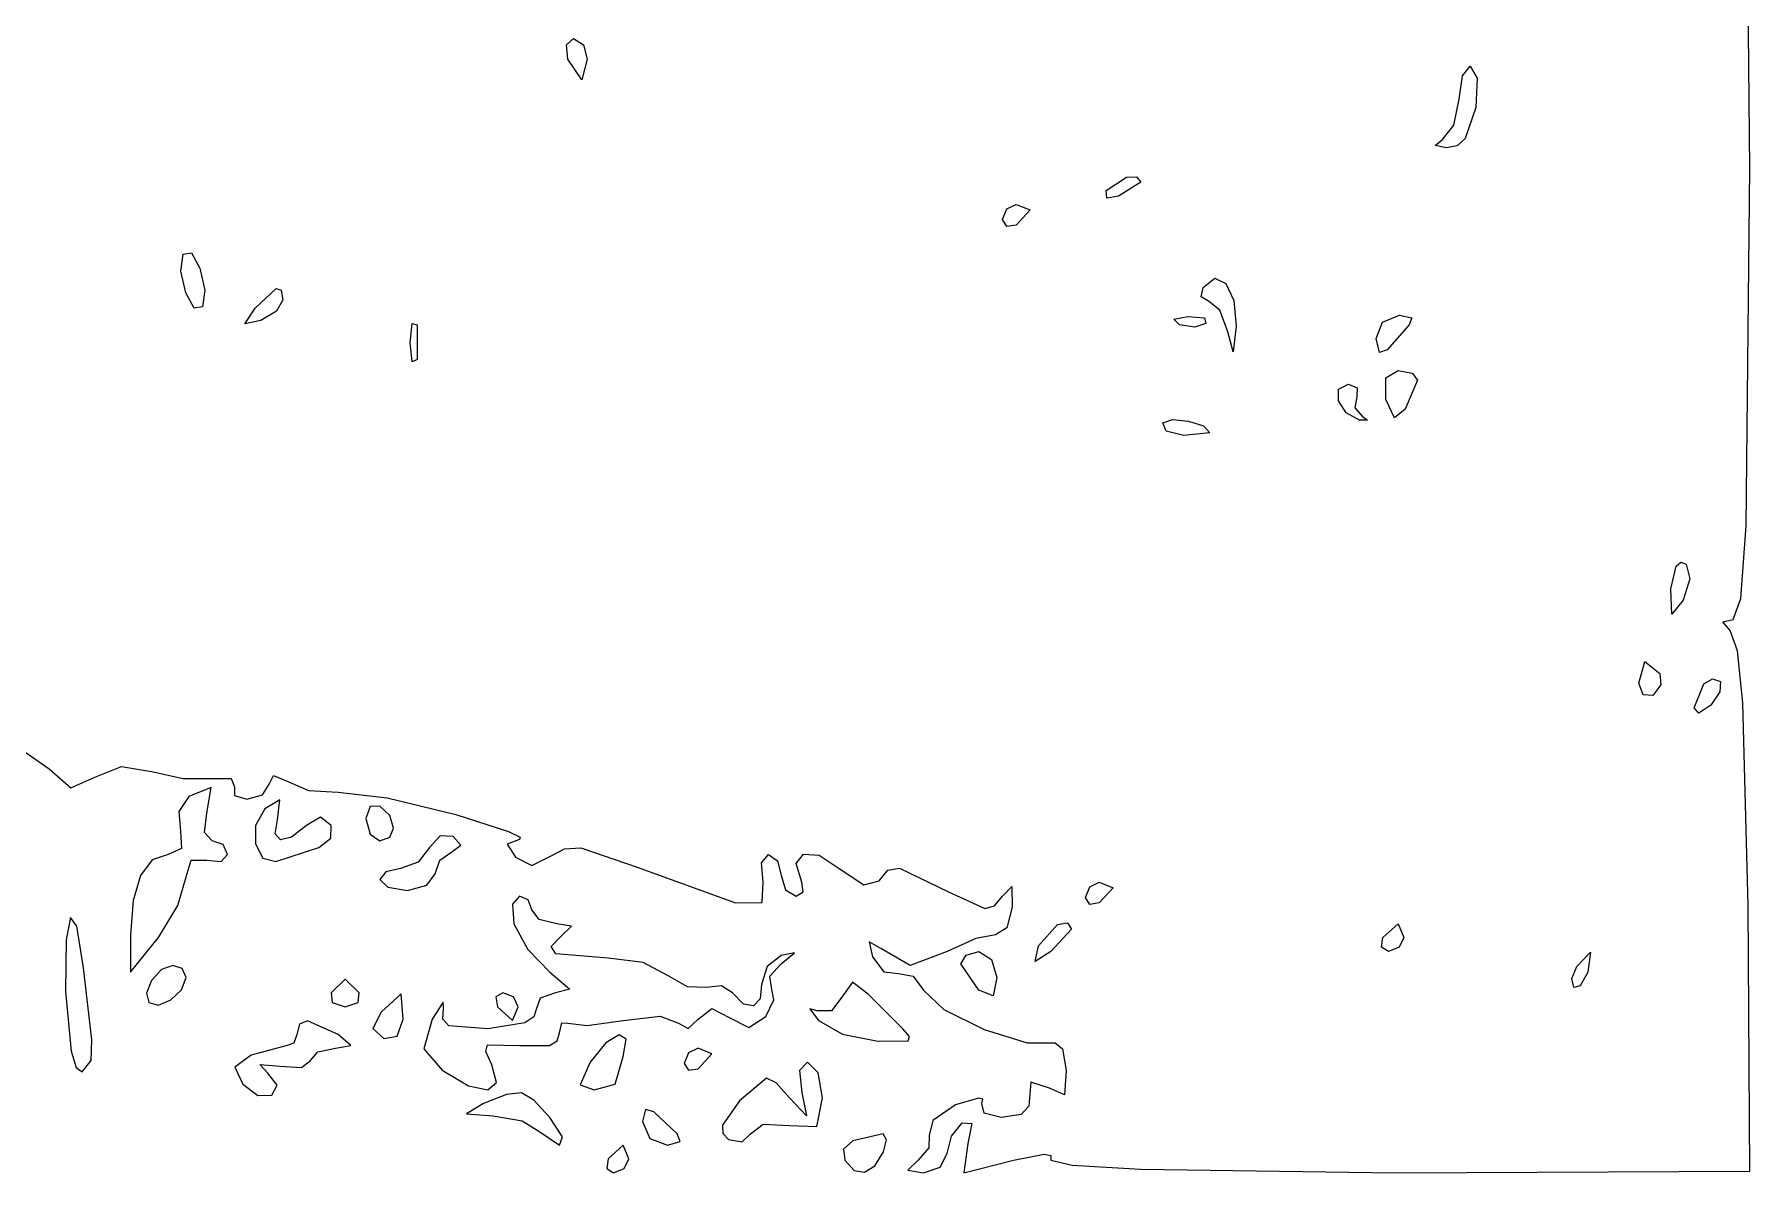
# Model space of a CAD drawing. Extents: x 0 to 282, y 0 to 282.
# Drawn here: x 238.49 to 282.22, y 0 to 29.03 of the extents above; entities that cross this region are included whole.
import ezdxf

# ---------------------------------------------------------------- set-up
doc = ezdxf.new("R2010")
doc.units = 0

msp = doc.modelspace()

# ---------------------------------------------------------------- linework, layer by layer
at = {"layer": 'Layer 1'}
for p, q in [((282.222203, 25.6113), (282.138418, 34.122057)), ((252.059242, 28.76873), (252.235631, 28.92748)), ((252.235631, 28.92748), (252.491395, 28.76873)), ((252.09452, 28.398313), (252.059242, 28.76873)), ((252.491395, 28.76873), (252.588409, 28.398313)), ((252.447298, 27.869146), (252.09452, 28.398313)), ((252.588409, 28.398313), (252.447298, 27.869146)), ((252.588409, 28.398313), (252.588409, 28.398313)), ((274.90157, 27.970573), (275.095598, 28.221927)), ((275.095598, 28.221927), (275.271987, 27.917657)), ((274.813376, 27.37526), (274.90157, 27.970573)), ((275.271987, 27.917657), (275.236709, 27.163597)), ((274.681084, 26.718208), (274.813376, 27.37526)), ((275.236709, 27.163593), (274.972126, 26.374254)), ((275.236709, 27.163597), (275.236709, 27.163593)), ((274.390042, 26.3522), (274.681084, 26.718208)), ((274.204833, 26.19345), (274.390042, 26.3522)), ((274.972126, 26.374254), (274.760459, 26.186288)), ((274.495875, 26.140533), (274.204833, 26.19345)), ((274.760459, 26.186288), (274.495875, 26.140533)), ((265.817564, 25.046926), (266.337912, 25.390885)), ((266.337912, 25.390885), (266.591471, 25.394192)), ((266.591471, 25.394192), (266.699509, 25.258593)), ((282.129598, 16.500775), (282.222203, 25.6113)), ((265.830793, 24.857309), (265.817564, 25.046926)), ((266.699509, 25.258593), (266.135064, 24.905815)), ((266.699509, 25.258593), (266.699509, 25.258593)), ((263.171753, 24.306092), (263.281996, 24.579496)), ((263.281996, 24.579496), (263.524531, 24.694148)), ((263.524531, 24.694148), (263.877309, 24.553037)), ((263.877309, 24.553037), (263.524531, 24.164981)), ((263.877309, 24.553037), (263.877309, 24.553037)), ((266.135064, 24.905815), (265.830793, 24.857309)), ((263.281996, 24.129704), (263.171753, 24.306092)), ((263.524531, 24.164981), (263.281996, 24.129704)), ((242.229993, 22.996403), (242.287319, 23.424146)), ((242.287319, 23.424146), (242.498986, 23.459424)), ((242.498986, 23.459424), (242.710653, 23.071368)), ((242.357875, 22.436368), (242.229993, 22.996403)), ((242.710653, 23.071368), (242.838535, 22.511334)), ((268.287042, 22.57748), (268.588006, 22.815055)), ((268.588006, 22.815055), (268.869126, 22.678904)), ((242.569542, 22.048313), (242.357875, 22.436368)), ((242.838535, 22.511334), (242.781209, 22.08359)), ((244.121753, 22.048313), (244.659739, 22.551021)), ((244.659739, 22.551021), (244.786519, 22.504719)), ((244.786519, 22.504719), (244.827309, 22.25998)), ((268.238535, 22.334946), (268.287042, 22.57748)), ((268.428153, 22.224702), (268.238535, 22.334946)), ((268.869126, 22.678904), (269.070871, 22.245098)), ((242.781209, 22.08359), (242.569542, 22.048313)), ((242.781209, 22.08359), (242.781209, 22.08359)), ((243.861579, 21.651438), (244.121753, 22.048313)), ((244.664149, 21.968938), (244.262864, 21.730813)), ((244.827309, 22.25998), (244.664149, 21.968938)), ((244.827309, 22.25998), (244.827309, 22.25998)), ((268.714785, 21.995397), (268.428153, 22.224702)), ((268.922042, 21.44859), (268.714785, 21.995397)), ((269.070871, 22.245098), (269.133709, 21.589702)), ((272.864252, 21.691123), (273.296405, 21.871922)), ((273.296405, 21.871922), (273.605086, 21.801366)), ((244.262864, 21.730813), (243.861579, 21.651438)), ((248.07282, 21.166366), (248.121327, 21.660255)), ((248.121327, 21.660255), (248.249209, 21.624977)), ((248.249209, 21.624977), (248.249209, 20.743032)), ((267.54171, 21.770498), (267.898898, 21.836644)), ((267.687231, 21.624977), (267.54171, 21.770498)), ((268.075287, 21.563241), (267.687231, 21.624977)), ((267.898898, 21.836644), (268.326642, 21.801366)), ((268.357509, 21.660255), (268.075287, 21.563241)), ((268.326642, 21.801366), (268.357509, 21.660255)), ((268.357509, 21.660255), (268.357509, 21.660255)), ((269.054334, 20.937062), (268.922042, 21.44859)), ((269.133709, 21.589701), (269.054334, 20.937062)), ((269.133709, 21.589702), (269.133709, 21.589701)), ((272.696682, 21.272199), (272.864252, 21.691123)), ((273.543349, 21.624977), (272.978904, 20.989977)), ((273.54335, 21.624977), (273.543349, 21.624977)), ((273.605086, 21.801366), (273.54335, 21.624977)), ((248.121327, 20.676886), (248.07282, 21.166366)), ((272.784876, 20.919421), (272.696682, 21.272199)), ((248.249209, 20.743032), (248.121327, 20.676886)), ((248.249209, 20.743032), (248.249209, 20.743032)), ((272.978904, 20.989977), (272.784876, 20.919421)), ((272.943627, 20.275603), (273.261127, 20.460812)), ((272.943627, 19.719978), (272.943627, 20.275603)), ((273.261127, 20.460812), (273.613905, 20.390256)), ((273.755016, 20.213867), (273.437516, 19.473033)), ((273.613905, 20.390256), (273.755016, 20.213867)), ((273.755016, 20.213867), (273.755016, 20.213867)), ((271.735385, 19.68911), (271.73759, 19.9796)), ((271.931618, 19.378775), (271.735385, 19.68911)), ((271.73759, 19.9796), (271.991149, 20.108034)), ((271.991149, 20.108034), (272.216045, 20.01543)), ((272.202816, 19.790533), (272.154309, 19.503901)), ((272.216045, 20.01543), (272.202816, 19.790534)), ((272.202816, 19.790534), (272.202816, 19.790533)), ((273.164113, 19.252547), (272.943627, 19.719978)), ((272.273371, 19.190811), (271.931618, 19.378775)), ((272.154309, 19.503901), (272.343927, 19.296644)), ((272.343927, 19.296644), (272.480629, 19.190811)), ((273.437516, 19.473033), (273.164113, 19.252547)), ((267.263871, 19.120254), (267.510816, 19.205692)), ((267.343246, 18.908587), (267.263871, 19.120254)), ((267.793038, 18.802754), (267.343246, 18.908587)), ((267.510816, 19.205692), (267.916513, 19.168761)), ((268.463316, 18.87331), (267.793038, 18.802754)), ((267.916513, 19.168761), (268.295751, 19.04584)), ((268.295751, 19.04584), (268.463321, 18.873309)), ((268.463321, 18.873309), (268.463316, 18.87331)), ((272.480629, 19.190811), (272.273371, 19.190811)), ((281.99896, 14.647585), (282.129598, 16.500775)), ((280.210836, 14.886916), (280.351947, 15.468999)), ((280.351947, 15.468999), (280.468805, 15.571525)), ((280.468805, 15.571525), (280.598892, 15.521916)), ((280.598892, 15.521916), (280.695906, 15.142679)), ((280.237294, 14.243096), (280.210836, 14.886916)), ((280.695906, 15.142679), (280.528336, 14.604693)), ((280.528336, 14.604694), (280.237294, 14.243096)), ((280.528336, 14.604693), (280.528336, 14.604694)), ((281.798869, 14.1107), (281.99896, 14.647585)), ((281.538695, 14.048965), (281.798869, 14.1107)), ((281.728313, 13.828478), (281.538695, 14.048965)), ((281.914073, 13.307028), (281.728313, 13.828478)), ((282.050223, 11.985213), (281.914073, 13.307028)), ((279.399469, 12.488023), (279.54499, 13.034829)), ((279.54499, 13.034829), (279.928636, 12.734968)), ((279.928636, 12.734968), (279.959504, 12.439516)), ((279.928636, 12.734968), (279.928636, 12.734968)), ((279.509712, 12.183752), (279.399469, 12.488023)), ((279.959504, 12.439516), (279.752247, 12.170523)), ((280.810582, 11.853023), (281.053117, 12.465975)), ((281.053117, 12.465975), (281.27195, 12.592203)), ((281.463221, 12.263127), (281.233915, 11.923578)), ((281.27195, 12.592203), (281.48086, 12.523301)), ((281.48086, 12.523301), (281.463221, 12.263127)), ((279.752247, 12.170523), (279.509712, 12.183752)), ((280.929645, 11.716322), (280.810582, 11.853023)), ((281.233916, 11.923579), (280.929645, 11.716322)), ((281.233915, 11.923578), (281.233916, 11.923579)), ((282.186924, 6.808198), (282.050223, 11.985213)), ((238.160228, 10.790178), (238.865785, 10.300699)), ((238.865785, 10.300699), (239.42141, 9.81122)), ((239.42141, 9.81122), (240.029955, 10.089032)), ((240.029955, 10.089032), (240.713463, 10.358026)), ((240.713463, 10.358026), (241.476345, 10.230143)), ((241.476345, 10.230143), (242.283325, 10.049345)), ((244.474957, 9.912643), (244.5852, 10.133129)), ((244.5852, 10.133129), (244.933568, 9.983199)), ((242.283325, 10.049345), (243.063845, 10.053754)), ((243.002264, 9.820455), (242.429, 9.595559)), ((242.887611, 9.172225), (243.002264, 9.820455)), ((243.063845, 10.053754), (243.513637, 10.053754)), ((243.513637, 10.053754), (243.593012, 9.842087)), ((243.593012, 9.842087), (243.593012, 9.617192)), ((243.910512, 9.524587), (244.311797, 9.63924)), ((244.311797, 9.63924), (244.474957, 9.912643)), ((244.933568, 9.983199), (245.480374, 9.749484)), ((245.480374, 9.749484), (246.238848, 9.700977)), ((246.238848, 9.700977), (247.486801, 9.564275)), ((242.429, 9.59556), (242.177645, 9.207504)), ((242.177645, 9.207504), (242.217333, 8.713615)), ((242.429, 9.595559), (242.429, 9.59556)), ((243.593012, 9.617192), (243.910512, 9.524587)), ((244.369, 9.27806), (244.130324, 8.855277)), ((244.752644, 9.507362), (244.368998, 9.278056)), ((244.368998, 9.278056), (244.369, 9.27806)), ((244.686498, 8.995834), (244.752644, 9.507362)), ((247.055243, 9.335391), (246.945, 9.03112)), ((247.297778, 9.34862), (247.055243, 9.335391)), ((247.553542, 9.106085), (247.297778, 9.34862)), ((247.486801, 9.564275), (249.237458, 9.136532)), ((242.825875, 8.673926), (242.887611, 9.172225)), ((244.130324, 8.855277), (244.126465, 8.382885)), ((244.633581, 8.641403), (244.686498, 8.995834)), ((245.427332, 8.854723), (245.043686, 8.55431)), ((245.784519, 9.066389), (245.427332, 8.854723)), ((246.062332, 8.854723), (245.784519, 9.066389)), ((246.049103, 8.532813), (246.062332, 8.854723)), ((246.945, 9.03112), (247.055243, 8.629835)), ((246.945, 9.03112), (246.945, 9.03112)), ((247.650556, 8.784175), (247.553542, 9.106085)), ((247.553542, 8.559279), (247.650556, 8.784175)), ((249.237458, 9.136532), (250.578014, 8.69997)), ((242.217333, 8.713615), (242.243791, 8.268232)), ((243.028722, 8.466669), (242.825875, 8.673926)), ((243.302125, 8.369655), (243.028722, 8.466669)), ((243.416778, 8.113891), (243.302125, 8.369655)), ((244.126465, 8.382885), (244.314429, 8.02294)), ((244.765873, 8.488716), (244.633581, 8.641403)), ((245.043686, 8.55431), (244.765873, 8.488716)), ((245.744832, 8.290278), (246.049103, 8.532813)), ((247.055243, 8.629835), (247.297778, 8.466675)), ((247.297778, 8.466675), (247.553542, 8.559279)), ((248.840403, 8.590143), (248.567, 8.290282)), ((249.166723, 8.572504), (248.840403, 8.590143)), ((249.131445, 8.184448), (249.36075, 8.352017)), ((249.36075, 8.352017), (249.166723, 8.572504)), ((250.860238, 8.501532), (250.542738, 8.37806)), ((250.542738, 8.37806), (250.754405, 8.042921)), ((250.578014, 8.69997), (250.874568, 8.556102)), ((250.874568, 8.556102), (250.860238, 8.501532)), ((241.497997, 7.977742), (241.198686, 7.580316)), ((241.899833, 8.113892), (241.497997, 7.977742)), ((242.243791, 8.268232), (241.899833, 8.113892)), ((242.358444, 7.549446), (242.490736, 7.97278)), ((242.490736, 7.97278), (242.887611, 7.97278)), ((242.887611, 7.97278), (243.258028, 7.937502)), ((243.258028, 7.937502), (243.416778, 8.113891)), ((244.314429, 8.02294), (244.651222, 7.9375)), ((244.651222, 7.9375), (245.744832, 8.290278)), ((248.275958, 7.919863), (247.826166, 7.761113)), ((248.567, 8.29028), (248.275958, 7.919863)), ((248.567, 8.290282), (248.567, 8.29028)), ((248.708111, 7.620003), (248.827174, 7.968371)), ((248.827174, 7.968371), (249.131445, 8.184448)), ((250.754405, 8.042921), (251.173329, 7.835664)), ((251.173329, 7.835664), (251.671628, 8.078199)), ((251.671628, 8.078199), (252.00346, 8.262305)), ((252.00346, 8.262305), (252.421281, 8.281046)), ((252.421281, 8.281046), (253.858848, 7.795977)), ((257.033846, 7.90622), (257.210235, 8.113477)), ((257.069124, 7.407921), (257.033846, 7.90622)), ((257.210235, 8.113477), (257.435131, 7.954727)), ((257.435131, 7.954727), (257.527735, 7.58431)), ((257.913035, 7.884723), (258.09659, 8.126708)), ((258.056902, 7.407921), (257.913035, 7.884723)), ((258.09659, 8.126708), (258.498426, 8.097493)), ((258.498426, 8.097493), (259.009403, 7.760699)), ((241.198686, 7.580316), (241.011824, 6.93815)), ((242.151187, 6.813026), (242.358444, 7.549446)), ((247.455749, 7.672919), (247.296999, 7.478891)), ((247.296999, 7.478891), (247.504256, 7.284863)), ((247.826166, 7.761113), (247.455749, 7.672919)), ((248.500854, 7.328961), (248.708111, 7.620003)), ((253.858848, 7.795977), (256.363568, 6.878754)), ((257.527735, 7.58431), (257.642388, 7.213893)), ((259.009403, 7.760699), (259.639994, 7.337365)), ((259.639994, 7.337365), (260.032463, 7.443199)), ((260.032463, 7.443199), (260.248539, 7.711641)), ((260.248539, 7.711641), (260.543991, 7.765109)), ((260.543991, 7.765109), (261.796353, 7.160977)), ((247.504256, 7.284863), (248.002555, 7.196669)), ((248.002555, 7.196669), (248.500854, 7.328961)), ((250.860113, 7.055557), (250.683724, 6.8483)), ((251.085009, 6.958543), (250.860113, 7.055557)), ((257.047075, 6.891983), (257.069124, 7.407921)), ((257.642388, 7.213893), (257.915791, 7.055143)), ((257.915791, 7.055143), (258.09218, 7.165386)), ((258.09218, 7.165386), (258.056902, 7.407921)), ((261.796353, 7.160977), (262.722394, 6.737643)), ((262.967132, 6.803789), (263.172183, 7.055144)), ((263.172183, 7.055144), (263.414718, 7.297679)), ((263.414718, 7.297679), (263.419128, 6.772922)), ((265.28836, 7.019964), (265.398603, 7.293367)), ((265.398603, 6.843575), (265.28836, 7.019964)), ((265.398603, 7.293367), (265.641138, 7.40802)), ((265.641138, 7.40802), (265.993916, 7.266909)), ((265.993916, 7.266909), (265.641138, 6.878853)), ((265.993916, 7.266909), (265.993916, 7.266909)), ((241.011824, 6.93815), (240.947332, 6.067782)), ((241.652888, 5.997226), (242.151187, 6.813026)), ((250.683724, 6.8483), (250.719002, 6.350001)), ((251.177613, 6.702779), (251.085009, 6.958543)), ((251.362821, 6.460244), (251.177613, 6.702779)), ((256.363568, 6.878754), (257.047075, 6.891983)), ((262.722394, 6.737643), (262.967132, 6.803789)), ((263.419128, 6.772922), (263.286836, 6.248164)), ((265.641138, 6.878853), (265.398603, 6.843575)), ((282.222202, 0.034858), (282.186924, 6.808198)), ((239.412473, 6.508757), (239.301127, 5.935494)), ((239.576735, 6.288271), (239.412473, 6.508757)), ((239.747612, 5.221119), (239.576735, 6.288271)), ((250.719002, 6.350001), (250.719, 6.35)), ((250.719, 6.35), (251.071778, 5.692951)), ((251.812613, 6.350001), (251.362821, 6.460244)), ((252.18303, 6.283855), (251.812613, 6.350001)), ((251.918446, 6.032501), (252.18303, 6.283855)), ((263.286836, 6.248164), (262.995794, 6.067366)), ((264.088919, 5.785245), (264.578398, 6.327641)), ((264.935586, 6.208579), (264.406419, 5.644134)), ((264.578398, 6.327641), (264.828099, 6.375597)), ((264.828099, 6.375597), (264.935586, 6.208579)), ((264.935586, 6.208579), (264.935586, 6.208579)), ((272.873089, 5.996912), (273.261145, 6.34969)), ((273.261145, 6.34969), (273.402256, 5.996912)), ((239.301127, 5.935494), (239.289001, 4.621396)), ((240.947332, 6.067782), (240.947332, 5.115281)), ((240.947332, 5.115281), (241.652888, 5.997226)), ((251.071778, 5.692951), (251.636223, 5.11528)), ((251.664337, 5.770673), (251.918446, 6.032501)), ((251.790566, 5.578299), (251.664337, 5.770673)), ((260.067744, 5.714587), (259.776702, 5.886567)), ((259.776702, 5.886567), (259.856077, 5.50292)), ((260.821803, 5.282435), (260.067744, 5.714587)), ((262.497495, 5.974762), (261.761074, 5.644032)), ((262.995794, 6.067366), (262.497495, 5.974762)), ((264.009544, 5.38396), (264.088919, 5.785245)), ((272.837811, 5.754377), (272.873089, 5.996912)), ((273.0142, 5.644134), (272.837811, 5.754377)), ((273.287603, 5.754377), (273.0142, 5.644134)), ((273.402256, 5.996912), (273.287603, 5.754377)), ((273.402256, 5.996912), (273.402256, 5.996912)), ((242.023806, 5.282846), (241.733867, 5.182525)), ((242.260829, 5.211188), (242.023806, 5.282846)), ((253.117896, 5.468056), (251.790566, 5.578299)), ((254.013067, 5.357813), (253.117896, 5.468056)), ((254.670116, 5.009445), (254.013067, 5.357813)), ((257.17484, 5.2608), (257.033729, 4.797779)), ((257.527618, 5.538613), (257.17484, 5.2608)), ((257.245395, 5.013855), (257.527618, 5.326946)), ((257.527618, 5.326946), (257.871576, 5.604758)), ((257.871576, 5.604758), (257.527618, 5.538613)), ((259.856077, 5.50292), (260.151529, 5.119274)), ((261.761074, 5.644032), (260.821803, 5.282435)), ((262.113334, 5.32663), (262.250036, 5.551526)), ((262.571945, 4.656352), (262.113334, 5.32663)), ((262.250036, 5.551526), (262.571945, 5.64413)), ((262.571945, 5.64413), (262.893855, 5.441283)), ((262.893855, 5.441283), (263.030556, 4.973852)), ((264.406419, 5.644134), (264.009544, 5.38396)), ((277.684052, 4.951803), (277.811934, 5.256074)), ((277.811934, 5.256074), (278.164711, 5.622081)), ((278.164711, 5.622081), (278.094156, 5.114963)), ((239.959279, 3.386669), (239.747612, 5.221119)), ((241.477, 4.90361), (241.349118, 4.5817)), ((241.733867, 5.182525), (241.477, 4.903609)), ((241.477, 4.903609), (241.477, 4.90361)), ((242.244844, 4.661626), (242.358945, 4.974165)), ((242.358945, 4.974165), (242.260829, 5.211188)), ((246.415778, 4.938888), (246.063, 4.58611)), ((246.768556, 4.58611), (246.415778, 4.938888)), ((251.636223, 5.11528), (252.143341, 4.678717)), ((255.146366, 4.736042), (254.670116, 5.009445)), ((257.280673, 4.727223), (257.245395, 5.013855)), ((259.348998, 4.859516), (259.080005, 4.480279)), ((259.750283, 4.550835), (259.348998, 4.859516)), ((260.151529, 5.119274), (260.526355, 5.079586)), ((260.526355, 5.079586), (260.896772, 5.013441)), ((260.896772, 5.013441), (261.161355, 4.656252)), ((263.030556, 4.973852), (262.933542, 4.510831)), ((263.030556, 4.973852), (263.030556, 4.973852)), ((277.741378, 4.726907), (277.684052, 4.951803)), ((278.094156, 5.114963), (277.904538, 4.762185)), ((278.094156, 5.114963), (278.094156, 5.114963)), ((239.289001, 4.621396), (239.289, 4.62139)), ((239.289, 4.62139), (239.434521, 3.095625)), ((241.349118, 4.5817), (241.406444, 4.339165)), ((241.659453, 4.274673), (241.975299, 4.405311)), ((241.975299, 4.405311), (242.244844, 4.661626)), ((246.063, 4.58611), (246.080639, 4.343575)), ((246.063, 4.58611), (246.063, 4.58611)), ((246.750917, 4.343575), (246.768556, 4.58611)), ((247.840118, 4.559651), (247.333, 4.09222)), ((247.897445, 3.915831), (247.840118, 4.559651)), ((250.437111, 4.586118), (250.260722, 4.489104)), ((250.260722, 4.489104), (250.296, 4.23334)), ((250.710514, 4.489104), (250.437111, 4.586118)), ((250.825167, 4.23334), (250.710514, 4.489104)), ((251.384869, 4.453821), (251.283445, 4.162779)), ((251.777334, 4.586113), (251.384869, 4.453821)), ((252.143341, 4.678717), (251.777334, 4.586113)), ((255.622617, 4.727223), (255.146366, 4.736042)), ((256.010673, 4.762501), (255.622617, 4.727223)), ((256.292895, 4.586112), (256.010673, 4.762501)), ((256.5674, 4.296723), (256.292895, 4.586112)), ((256.997349, 4.432322), (256.822062, 4.255382)), ((257.033729, 4.797779), (256.997349, 4.432322)), ((257.139562, 3.986389), (257.342409, 4.409722)), ((257.342409, 4.409722), (257.280673, 4.727223)), ((259.08, 4.48028), (258.815417, 4.131912)), ((259.080005, 4.480279), (259.08, 4.48028)), ((260.632228, 3.66889), (259.750283, 4.550835)), ((261.161355, 4.656252), (261.675088, 4.164016)), ((262.933542, 4.510831), (262.571945, 4.656352)), ((277.904538, 4.762185), (277.741378, 4.726907)), ((241.406444, 4.339165), (241.659453, 4.274673)), ((246.080639, 4.343575), (246.415778, 4.233332)), ((246.415778, 4.233332), (246.750917, 4.343575)), ((247.333, 4.09222), (247.116924, 3.677706)), ((247.333, 4.09222), (247.333, 4.09222)), ((248.911015, 4.347988), (248.637613, 3.915835)), ((248.907709, 3.916937), (248.919835, 4.198057)), ((248.919835, 4.198057), (248.911015, 4.347988)), ((250.296, 4.23334), (250.684056, 3.880562)), ((250.296, 4.23334), (250.296, 4.23334)), ((250.684056, 3.880562), (250.825167, 4.23334)), ((251.224465, 3.971507), (250.996813, 3.82323)), ((251.283445, 4.162779), (251.224465, 3.971507)), ((253.505951, 3.880556), (254.449633, 3.990799)), ((254.449633, 3.990799), (254.917061, 3.81)), ((255.41095, 3.915833), (255.763728, 4.184826)), ((255.763728, 4.184826), (256.222339, 3.951111)), ((256.222339, 3.951111), (256.707409, 3.704166)), ((256.822062, 4.255382), (256.5674, 4.296723)), ((256.707409, 3.704166), (257.139562, 3.986389)), ((258.445, 4.127502), (258.264201, 4.176009)), ((258.264201, 4.176009), (258.480278, 3.880557)), ((258.815417, 4.131912), (258.445, 4.127502)), ((261.675088, 4.164016), (262.704758, 3.655243)), ((245.181, 3.52778), (245.110445, 3.307294)), ((245.181004, 3.52778), (245.181, 3.52778)), ((245.25211, 3.785749), (245.181004, 3.52778)), ((245.458814, 3.871738), (245.25211, 3.785749)), ((246.239334, 3.52778), (245.458814, 3.871738)), ((246.561243, 3.245558), (246.239334, 3.52778)), ((247.116924, 3.677706), (247.403556, 3.421942)), ((247.743104, 3.483678), (247.897445, 3.915831)), ((248.637613, 3.915835), (248.417127, 3.157362)), ((249.060946, 3.748265), (248.907709, 3.916937)), ((250.048725, 3.66889), (249.060946, 3.748265)), ((250.996813, 3.82323), (250.048725, 3.66889)), ((251.817579, 3.364618), (251.883174, 3.563055)), ((251.883174, 3.563055), (251.936091, 3.818819)), ((251.936091, 3.818819), (252.094841, 3.81)), ((252.094841, 3.81), (252.58873, 3.752674)), ((252.58873, 3.752674), (253.505951, 3.880556)), ((253.400834, 3.514546), (253.060182, 3.315558)), ((253.582735, 3.40265), (253.400834, 3.514546)), ((254.917061, 3.81), (255.164006, 3.677708)), ((255.164006, 3.677708), (255.41095, 3.915833)), ((258.480278, 3.880557), (259.09323, 3.536598)), ((259.09323, 3.536598), (259.997228, 3.35139)), ((260.8009, 3.475413), (260.632228, 3.66889)), ((262.704758, 3.655243), (263.800574, 3.311835)), ((239.434521, 3.095625), (239.561852, 2.686623)), ((239.94164, 2.861912), (239.959279, 3.386669)), ((244.934055, 3.245558), (244.016832, 2.998613)), ((245.110445, 3.307294), (244.934055, 3.245558)), ((245.533778, 2.857502), (245.718986, 3.082398)), ((245.718986, 3.082398), (246.168778, 3.175002)), ((246.168778, 3.175002), (246.561243, 3.245558)), ((247.403556, 3.421942), (247.743104, 3.483678)), ((248.417127, 3.157362), (248.884558, 2.610555)), ((250.001871, 3.086805), (250.044315, 3.263194)), ((250.154558, 2.751666), (250.001871, 3.086805)), ((250.044315, 3.263194), (250.860114, 3.245555)), ((250.860114, 3.245555), (251.622998, 3.245555)), ((251.622998, 3.245555), (251.817579, 3.364618)), ((253.060182, 3.315558), (252.66, 2.82222)), ((253.506667, 2.963331), (253.582735, 3.40265)), ((255.410778, 3.175006), (255.168243, 3.060353)), ((255.763556, 3.033895), (255.410778, 3.175006)), ((259.997228, 3.35139), (260.76452, 3.364619)), ((260.76452, 3.364619), (260.8009, 3.475413)), ((263.800574, 3.311835), (264.512745, 3.315692)), ((264.512745, 3.315692), (264.706773, 3.161352)), ((264.706773, 3.161352), (264.794967, 2.610136)), ((239.561852, 2.686623), (239.712334, 2.57528)), ((239.712334, 2.57528), (239.94164, 2.861912)), ((244.016832, 2.998613), (243.606728, 2.694342)), ((243.606728, 2.694342), (243.805165, 2.257779)), ((244.440166, 2.540002), (244.241728, 2.760488)), ((244.241728, 2.760488), (244.757666, 2.716391)), ((244.757666, 2.716391), (245.304472, 2.681113)), ((245.304472, 2.681113), (245.533778, 2.857502)), ((250.273619, 2.298016), (250.154558, 2.751666)), ((252.66, 2.82222), (252.408646, 2.244546)), ((252.66, 2.82222), (252.66, 2.82222)), ((253.295, 2.257775), (253.506667, 2.963331)), ((255.168243, 3.060353), (255.058, 2.78695)), ((255.058, 2.78695), (255.168243, 2.610561)), ((255.058, 2.78695), (255.058, 2.78695)), ((255.168243, 2.610561), (255.410778, 2.645839)), ((255.410778, 2.645839), (255.763556, 3.033895)), ((258.198112, 2.822222), (257.995265, 2.606146)), ((258.471515, 2.548819), (258.198112, 2.822222)), ((243.805165, 2.257779), (244.188811, 1.971147)), ((244.678291, 2.231321), (244.440166, 2.540002)), ((244.545999, 1.975557), (244.678291, 2.231321)), ((248.884558, 2.610555), (249.559245, 2.210924)), ((249.559245, 2.210924), (250.048723, 2.112256)), ((250.048723, 2.112256), (250.273619, 2.298016)), ((252.408646, 2.244546), (252.765833, 2.116664)), ((252.765833, 2.116664), (253.295, 2.257775)), ((257.157416, 2.412117), (256.4695, 1.834443)), ((257.402156, 2.295811), (257.157416, 2.412117)), ((257.7395, 1.904999), (257.402156, 2.295811)), ((257.995265, 2.606146), (258.057001, 2.04611)), ((258.586168, 1.904999), (258.471515, 2.548819)), ((263.895383, 2.305866), (263.842466, 1.692914)), ((264.371633, 2.151525), (263.895383, 2.305866)), ((264.794967, 2.610136), (264.755279, 1.983956)), ((244.188811, 1.971147), (244.545999, 1.975557)), ((249.943, 1.76389), (249.510847, 1.499307)), ((249.943007, 1.76389), (249.943, 1.76389)), ((250.530049, 1.996503), (249.943007, 1.76389)), ((250.908733, 2.037293), (250.530049, 1.996503)), ((251.227886, 1.853187), (250.908733, 2.037293)), ((251.636337, 1.411112), (251.227886, 1.853187)), ((256.4695, 1.834443), (256.037347, 1.208263)), ((258.176063, 1.446387), (257.7395, 1.904999)), ((258.057, 2.04611), (258.176063, 1.446387)), ((258.057001, 2.04611), (258.057, 2.04611)), ((258.440647, 1.181805), (258.586168, 1.904999)), ((262.559236, 1.904582), (261.972743, 1.728193)), ((262.672235, 1.877021), (262.559236, 1.904582)), ((262.643021, 1.76347), (262.672235, 1.877021)), ((262.704757, 1.520936), (262.643021, 1.76347)), ((264.755279, 1.983956), (264.371633, 2.151525)), ((249.510847, 1.499307), (250.189945, 1.44639)), ((250.189945, 1.44639), (250.930778, 1.318508)), ((250.930778, 1.318508), (251.354115, 1.058334)), ((251.958247, 0.912813), (251.636337, 1.411112)), ((254.074965, 1.61396), (254, 1.305279)), ((254.282222, 1.552224), (254.074965, 1.61396)), ((254.881945, 0.987779), (254.282222, 1.552224)), ((261.399479, 1.326907), (261.302465, 0.952081)), ((261.972743, 1.728193), (261.399479, 1.326907)), ((263.13691, 1.410692), (262.704757, 1.520936)), ((263.648438, 1.485658), (263.13691, 1.410692)), ((263.842466, 1.692914), (263.648438, 1.485658)), ((251.354115, 1.058334), (251.883282, 0.705556)), ((251.883282, 0.705556), (251.958247, 0.912813)), ((254, 1.30528), (254.185208, 0.873127)), ((254, 1.305279), (254, 1.30528)), ((254.95691, 0.793751), (254.881945, 0.987779)), ((256.037347, 1.208263), (256.042859, 1.001006)), ((256.042859, 1.001006), (256.187278, 0.846665)), ((256.535646, 0.784929), (256.751723, 0.987776)), ((256.751723, 0.987776), (257.073633, 1.239131)), ((257.073633, 1.239131), (257.739501, 1.199443)), ((257.739501, 1.199443), (258.440647, 1.181805)), ((260.133701, 0.987778), (259.361999, 0.811389)), ((260.220242, 0.841155), (260.133701, 0.987778)), ((261.302465, 0.952081), (261.293645, 0.634581)), ((261.761077, 0.49347), (261.87573, 0.934442)), ((261.87573, 0.934442), (262.149133, 1.269582)), ((262.149133, 1.269582), (262.391668, 1.256352)), ((262.391668, 1.256352), (262.290244, 0.740415)), ((253.506056, 0.705556), (253.118, 0.352778)), ((253.647167, 0.352778), (253.506056, 0.705556)), ((254.185208, 0.873127), (254.635, 0.705557)), ((254.635, 0.705557), (254.95691, 0.793751)), ((256.187278, 0.846665), (256.535646, 0.784929)), ((259.362, 0.811389), (259.123875, 0.604132)), ((259.123875, 0.604132), (259.150333, 0.3175)), ((259.361999, 0.811389), (259.362, 0.811389)), ((259.919279, 0.173633), (260.138111, 0.529167)), ((260.138111, 0.529167), (260.220242, 0.841155)), ((261.293645, 0.634581), (261.020243, 0.317081)), ((261.580278, 0.140692), (261.761077, 0.49347)), ((262.290244, 0.740415), (262.184411, -0.000419)), ((263.454411, 0.317081), (264.234931, 0.475831)), ((264.234931, 0.475831), (264.401949, 0.436143)), ((253.118, 0.352778), (253.082722, 0.110243)), ((253.082722, 0.110243), (253.259111, 0)), ((253.118, 0.352778), (253.118, 0.352778)), ((253.259111, 0), (253.532514, 0.110243)), ((253.532514, 0.110243), (253.647167, 0.352778)), ((259.150333, 0.3175), (259.389009, 0.057877)), ((259.389009, 0.057877), (259.657451, 0.013229)), ((259.657451, 0.013229), (259.919279, 0.173633)), ((261.020243, 0.317081), (260.760069, 0.065726)), ((260.760069, 0.065726), (261.161354, -0.000419)), ((261.161354, -0.000419), (261.580278, 0.140692)), ((262.184411, -0.000419), (263.454411, 0.317081)), ((264.401949, 0.436143), (264.406912, 0.317081)), ((264.406912, 0.317081), (264.950961, 0.193057)), ((264.950961, 0.193057), (266.695558, 0.092185)), ((266.695558, 0.092185), (273.191082, -0.000419)), ((273.191082, -0.000419), (282.222202, 0.034858))]:
    msp.add_line(p, q, dxfattribs=at)

doc.saveas('drawing.dxf')
